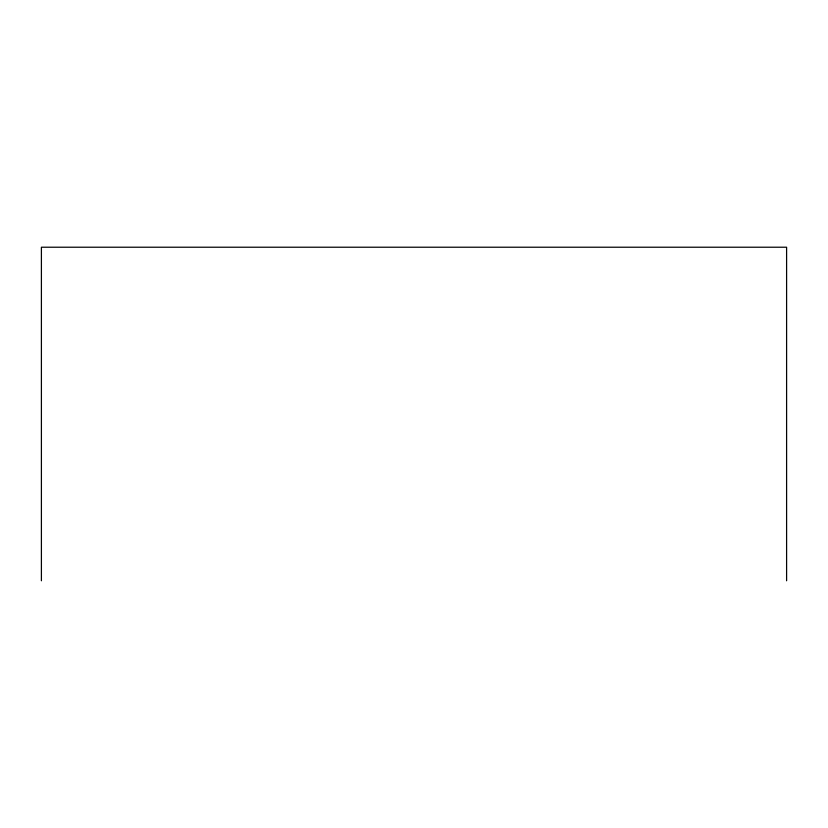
<?xml version="1.0" encoding="UTF-8"?>
<svg xmlns="http://www.w3.org/2000/svg" width="828" height="828" viewBox="0 0 828 828"><rect width="100%" height="100%" fill="white"/><g stroke="black" fill="none" stroke-linecap="round" stroke-linejoin="round"><path stroke-width="1.24" d="M786.6 580.78L786.6 247.22L41.4 247.22L41.4 580.78"/></g></svg>
